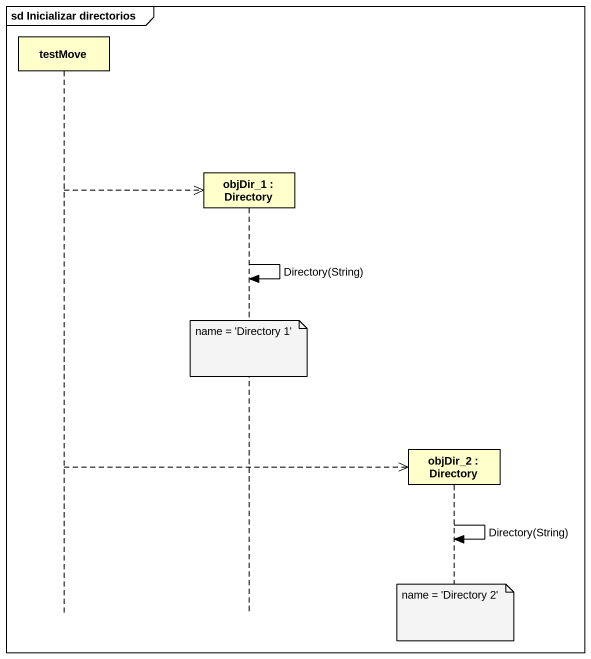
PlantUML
@startuml
mainframe sd Inicializar directorios
hide footbox
participant testMove
participant "objDir_1 : Directory" as objDir_1
participant "objDir_2 : Directory" as objDir_2

testMove -->> objDir_1 **
objDir_1 -> objDir_1 : Directory(String)
note over objDir_1 : name = 'Directory 1'
testMove -->> objDir_2 **
objDir_2 -> objDir_2 : Directory(String)
note over objDir_2 : name = 'Directory 2'
@enduml
